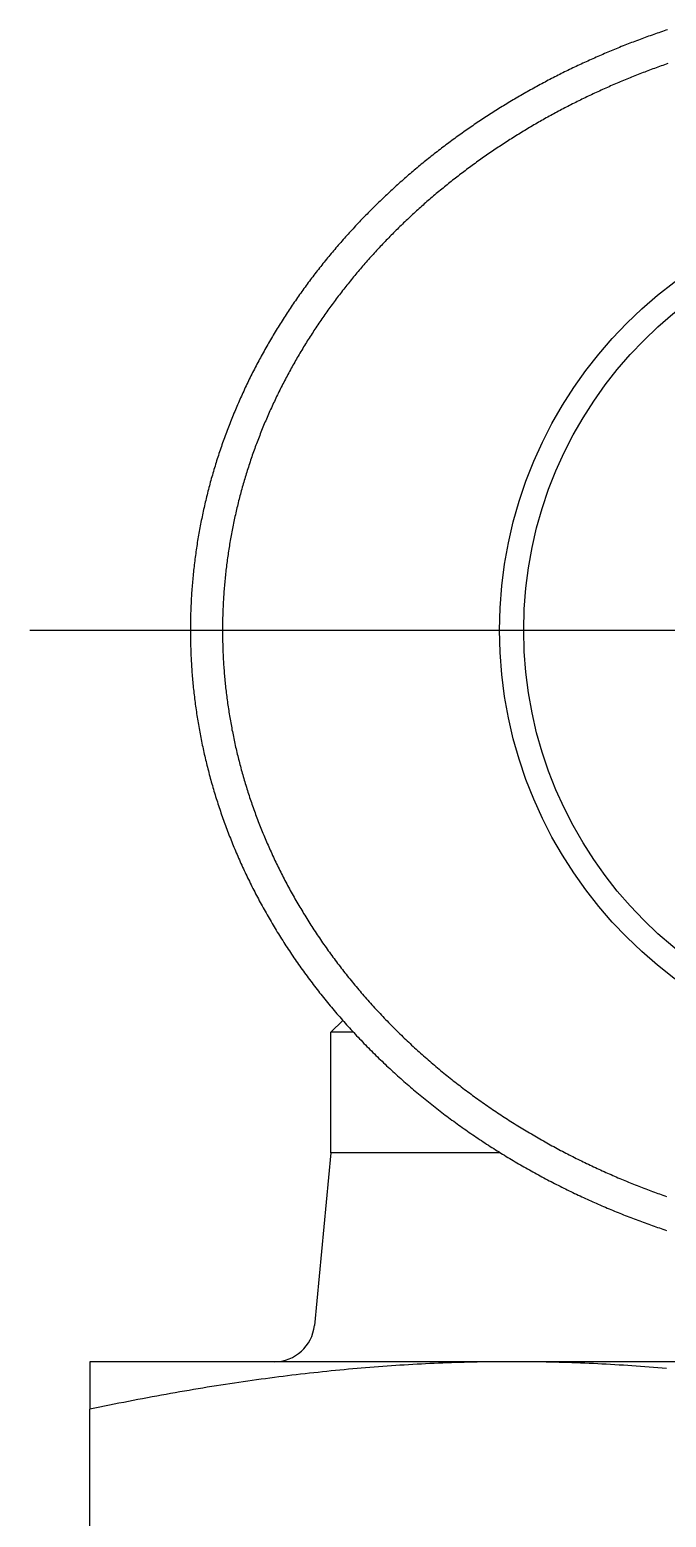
# Model space of a CAD drawing. Extents: x -15.1 to 71, y -18.2 to 60.5.
# Drawn here: x 48.48 to 56.4, y 39.27 to 57.77 of the extents above; entities that cross this region are included whole.
import ezdxf

# ---------------------------------------------------------------- set-up
doc = ezdxf.new("R2010")
doc.units = 0
doc.linetypes.add('CENTER', pattern=[50.8, 31.75, -6.35, 6.35, -6.35])
doc.layers.get('0').update_dxf_attribs({"linetype": 'CONTINUOUS'})
doc.layers.add('CENTER', color=1, linetype='CENTER')

msp = doc.modelspace()

# ---------------------------------------------------------------- linework, layer by layer
at = {"color": 7, "linetype": 'CONTINUOUS'}
for p, q in [((52.372527, 45.44666), (52.225867, 45.3)), ((52.505088, 45.3), (52.225867, 45.3)), ((52.225867, 43.8), (52.225867, 45.3)), ((52.225867, 43.8), (52.019342, 41.652144)), ((54.333476, 43.8), (52.225867, 43.8)), ((70.225867, 41.2), (49.225867, 41.2)), ((49.225867, 41.2), (49.225867, 40.608783)), ((49.225867, 15.591217), (49.225867, 40.608783))]:
    msp.add_line(p, q, dxfattribs=at)
at = {"color": 7}
for points in [[(56.4166, 57.7705, 0), (56.3951, 57.7633, 0), (56.3735, 57.7561, 0), (56.352, 57.7489, 0), (56.3306, 57.7416, 0), (56.3091, 57.7342, 0), (56.2876, 57.7268, 0), (56.2662, 57.7194, 0), (56.2448, 57.7119, 0), (56.2234, 57.7043, 0), (56.202, 57.6967, 0), (56.1806, 57.6891, 0), (56.1592, 57.6814, 0), (56.1379, 57.6736, 0), (56.1166, 57.6659, 0), (56.0952, 57.658, 0), (56.074, 57.6501, 0), (56.0527, 57.6422, 0), (56.0314, 57.6342, 0), (56.0102, 57.6262, 0), (55.9889, 57.6181, 0), (55.9677, 57.61, 0), (55.9465, 57.6018, 0), (55.9253, 57.5936, 0), (55.9042, 57.5853, 0), (55.883, 57.577, 0), (55.8619, 57.5686, 0), (55.8408, 57.5602, 0), (55.8197, 57.5517, 0), (55.7986, 57.5432, 0), (55.7776, 57.5346, 0), (55.7566, 57.526, 0), (55.7355, 57.5173, 0), (55.7145, 57.5086, 0), (55.6936, 57.4999, 0), (55.6726, 57.4911, 0), (55.6516, 57.4822, 0), (55.6307, 57.4733, 0), (55.6098, 57.4643, 0), (55.5889, 57.4553, 0), (55.5681, 57.4463, 0), (55.5472, 57.4372, 0), (55.5264, 57.428, 0), (55.5056, 57.4188, 0), (55.4848, 57.4096, 0), (55.464, 57.4003, 0), (55.4433, 57.3909, 0), (55.4225, 57.3815, 0), (55.4018, 57.3721, 0), (55.3811, 57.3626, 0), (55.3605, 57.3531, 0), (55.3398, 57.3435, 0), (55.3192, 57.3338, 0), (55.2986, 57.3242, 0), (55.278, 57.3144, 0), (55.2574, 57.3046, 0), (55.2369, 57.2948, 0), (55.2163, 57.2849, 0), (55.1958, 57.275, 0), (55.1754, 57.265, 0), (55.1549, 57.255, 0), (55.1345, 57.2449, 0), (55.114, 57.2348, 0), (55.0937, 57.2246, 0), (55.0733, 57.2144, 0), (55.0529, 57.2041, 0), (55.0326, 57.1938, 0), (55.0123, 57.1834, 0), (54.992, 57.173, 0), (54.9718, 57.1625, 0), (54.9515, 57.152, 0), (54.9313, 57.1414, 0), (54.9111, 57.1308, 0), (54.891, 57.1202, 0), (54.8708, 57.1095, 0), (54.8507, 57.0987, 0), (54.8306, 57.0879, 0), (54.8105, 57.077, 0), (54.7905, 57.0661, 0), (54.7704, 57.0552, 0), (54.7504, 57.0441, 0), (54.7305, 57.0331, 0), (54.7105, 57.022, 0), (54.6906, 57.0108, 0), (54.6707, 56.9996, 0), (54.6508, 56.9884, 0), (54.6309, 56.9771, 0), (54.6111, 56.9657, 0), (54.5913, 56.9543, 0), (54.5715, 56.9429, 0), (54.5518, 56.9314, 0), (54.5321, 56.9198, 0), (54.5124, 56.9083, 0), (54.4927, 56.8966, 0), (54.473, 56.8849, 0), (54.4534, 56.8732, 0), (54.4338, 56.8614, 0), (54.4143, 56.8496, 0), (54.3948, 56.8377, 0), (54.3752, 56.8258, 0), (54.3558, 56.8138, 0), (54.3363, 56.8017, 0), (54.3169, 56.7897, 0), (54.2975, 56.7776, 0), (54.2781, 56.7654, 0), (54.2588, 56.7532, 0), (54.2395, 56.7409, 0), (54.2202, 56.7286, 0), (54.201, 56.7162, 0), (54.1818, 56.7038, 0), (54.1626, 56.6913, 0), (54.1434, 56.6788, 0), (54.1243, 56.6663, 0), (54.1052, 56.6537, 0), (54.0861, 56.641, 0), (54.0671, 56.6283, 0), (54.0481, 56.6156, 0), (54.0291, 56.6028, 0), (54.0102, 56.59, 0), (53.9913, 56.5771, 0), (53.9724, 56.5641, 0), (53.9536, 56.5511, 0), (53.9347, 56.5381, 0), (53.916, 56.525, 0), (53.8972, 56.5119, 0), (53.8785, 56.4987, 0), (53.8598, 56.4855, 0), (53.8412, 56.4723, 0), (53.8225, 56.4589, 0), (53.8039, 56.4456, 0), (53.7854, 56.4322, 0), (53.7669, 56.4187, 0), (53.7484, 56.4052, 0), (53.7299, 56.3917, 0), (53.7115, 56.3781, 0), (53.6931, 56.3644, 0), (53.6748, 56.3507, 0), (53.6565, 56.337, 0), (53.6382, 56.3232, 0), (53.6199, 56.3094, 0), (53.6017, 56.2955, 0), (53.5835, 56.2816, 0), (53.5654, 56.2676, 0), (53.5473, 56.2536, 0), (53.5292, 56.2396, 0), (53.5112, 56.2254, 0), (53.4932, 56.2113, 0), (53.4752, 56.1971, 0), (53.4573, 56.1828, 0), (53.4394, 56.1685, 0), (53.4216, 56.1542, 0), (53.4038, 56.1398, 0), (53.386, 56.1254, 0), (53.3682, 56.1109, 0), (53.3505, 56.0964, 0), (53.3329, 56.0818, 0), (53.3152, 56.0672, 0), (53.2977, 56.0525, 0), (53.2801, 56.0378, 0), (53.2626, 56.0231, 0), (53.2451, 56.0083, 0), (53.2277, 55.9934, 0), (53.2103, 55.9785, 0), (53.1929, 55.9636, 0), (53.1756, 55.9486, 0), (53.1583, 55.9336, 0), (53.1411, 55.9185, 0), (53.1239, 55.9034, 0), (53.1067, 55.8882, 0), (53.0896, 55.873, 0), (53.0725, 55.8577, 0), (53.0555, 55.8424, 0), (53.0385, 55.8271, 0), (53.0215, 55.8117, 0), (53.0046, 55.7963, 0), (52.9877, 55.7808, 0), (52.9709, 55.7653, 0), (52.9541, 55.7497, 0), (52.9373, 55.7341, 0), (52.9206, 55.7184, 0), (52.9039, 55.7027, 0), (52.8873, 55.687, 0), (52.8707, 55.6712, 0), (52.8541, 55.6553, 0), (52.8376, 55.6394, 0), (52.8212, 55.6235, 0), (52.8048, 55.6075, 0), (52.7884, 55.5915, 0), (52.772, 55.5754, 0), (52.7557, 55.5593, 0), (52.7395, 55.5432, 0), (52.7233, 55.527, 0), (52.7071, 55.5107, 0), (52.691, 55.4945, 0), (52.6749, 55.4781, 0), (52.6589, 55.4618, 0), (52.6429, 55.4453, 0), (52.627, 55.4289, 0), (52.6111, 55.4124, 0), (52.5952, 55.3958, 0), (52.5794, 55.3792, 0), (52.5636, 55.3626, 0), (52.5479, 55.3459, 0), (52.5322, 55.3292, 0), (52.5166, 55.3124, 0), (52.501, 55.2956, 0), (52.4855, 55.2787, 0), (52.47, 55.2618, 0), (52.4545, 55.2449, 0), (52.4391, 55.2279, 0), (52.4238, 55.2109, 0), (52.4085, 55.1938, 0), (52.3932, 55.1767, 0), (52.378, 55.1595, 0), (52.3628, 55.1423, 0), (52.3477, 55.1251, 0), (52.3326, 55.1078, 0), (52.3176, 55.0904, 0), (52.3026, 55.0731, 0), (52.2877, 55.0556, 0), (52.2728, 55.0382, 0), (52.258, 55.0207, 0), (52.2432, 55.0031, 0), (52.2284, 54.9855, 0), (52.2137, 54.9679, 0), (52.1991, 54.9502, 0), (52.1845, 54.9325, 0), (52.17, 54.9147, 0), (52.1555, 54.8969, 0), (52.141, 54.8791, 0), (52.1266, 54.8612, 0), (52.1123, 54.8433, 0), (52.098, 54.8253, 0), (52.0837, 54.8072, 0), (52.0695, 54.7892, 0), (52.0553, 54.7711, 0), (52.0412, 54.7529, 0), (52.0272, 54.7347, 0), (52.0132, 54.7165, 0), (51.9992, 54.6982, 0), (51.9853, 54.6799, 0), (51.9715, 54.6615, 0), (51.9577, 54.6431, 0), (51.9439, 54.6246, 0), (51.9302, 54.6061, 0), (51.9166, 54.5876, 0), (51.903, 54.569, 0), (51.8894, 54.5504, 0), (51.876, 54.5318, 0), (51.8625, 54.513, 0), (51.8491, 54.4943, 0), (51.8358, 54.4755, 0), (51.8225, 54.4567, 0), (51.8093, 54.4378, 0), (51.7961, 54.4189, 0), (51.783, 54.4, 0), (51.7699, 54.381, 0), (51.7569, 54.3619, 0), (51.744, 54.3428, 0), (51.7311, 54.3237, 0), (51.7182, 54.3046, 0), (51.7054, 54.2854, 0), (51.6927, 54.2661, 0), (51.68, 54.2469, 0), (51.6674, 54.2275, 0), (51.6548, 54.2082, 0), (51.6423, 54.1888, 0), (51.6298, 54.1693, 0), (51.6174, 54.1499, 0), (51.6051, 54.1303, 0), (51.5928, 54.1108, 0), (51.5805, 54.0912, 0), (51.5683, 54.0715, 0), (51.5562, 54.0519, 0), (51.5441, 54.0321, 0), (51.5321, 54.0124, 0), (51.5202, 53.9926, 0), (51.5083, 53.9728, 0), (51.4965, 53.9529, 0), (51.4847, 53.933, 0), (51.473, 53.913, 0), (51.4613, 53.893, 0), (51.4497, 53.873, 0), (51.4382, 53.8529, 0), (51.4267, 53.8328, 0), (51.4152, 53.8127, 0), (51.4039, 53.7925, 0), (51.3926, 53.7723, 0), (51.3813, 53.752, 0), (51.3701, 53.7317, 0), (51.359, 53.7114, 0), (51.3479, 53.691, 0), (51.3369, 53.6706, 0), (51.326, 53.6501, 0), (51.3151, 53.6296, 0), (51.3043, 53.6091, 0), (51.2935, 53.5886, 0), (51.2828, 53.568, 0), (51.2722, 53.5473, 0), (51.2616, 53.5267, 0), (51.2511, 53.506, 0), (51.2407, 53.4852, 0), (51.2303, 53.4645, 0), (51.22, 53.4437, 0), (51.2097, 53.4228, 0), (51.1996, 53.4019, 0), (51.1894, 53.381, 0), (51.1794, 53.3601, 0), (51.1694, 53.3391, 0), (51.1594, 53.3181, 0), (51.1496, 53.2971, 0), (51.1398, 53.276, 0), (51.13, 53.2549, 0), (51.1204, 53.2338, 0), (51.1108, 53.2126, 0), (51.1012, 53.1914, 0), (51.0917, 53.1702, 0), (51.0823, 53.1489, 0), (51.073, 53.1276, 0), (51.0637, 53.1063, 0), (51.0545, 53.0849, 0), (51.0454, 53.0635, 0), (51.0363, 53.0421, 0), (51.0273, 53.0207, 0), (51.0184, 52.9992, 0), (51.0095, 52.9777, 0), (51.0007, 52.9562, 0), (50.9919, 52.9346, 0), (50.9833, 52.913, 0), (50.9747, 52.8914, 0), (50.9662, 52.8698, 0), (50.9577, 52.8481, 0), (50.9493, 52.8264, 0), (50.941, 52.8047, 0), (50.9327, 52.7829, 0), (50.9245, 52.7611, 0), (50.9164, 52.7393, 0), (50.9084, 52.7175, 0), (50.9004, 52.6956, 0), (50.8925, 52.6737, 0), (50.8846, 52.6518, 0), (50.8769, 52.6299, 0), (50.8692, 52.6079, 0), (50.8616, 52.5859, 0), (50.854, 52.5639, 0), (50.8465, 52.5419, 0), (50.8391, 52.5198, 0), (50.8318, 52.4977, 0), (50.8245, 52.4756, 0), (50.8173, 52.4535, 0), (50.8102, 52.4313, 0), (50.8031, 52.4091, 0), (50.7962, 52.3869, 0), (50.7893, 52.3647, 0), (50.7824, 52.3425, 0), (50.7757, 52.3202, 0), (50.769, 52.2979, 0), (50.7624, 52.2756, 0), (50.7558, 52.2533, 0), (50.7493, 52.2309, 0), (50.743, 52.2085, 0), (50.7366, 52.1861, 0), (50.7304, 52.1637, 0), (50.7242, 52.1413, 0), (50.7181, 52.1188, 0), (50.7121, 52.0964, 0), (50.7061, 52.0739, 0), (50.7003, 52.0514, 0), (50.6945, 52.0288, 0), (50.6887, 52.0063, 0), (50.6831, 51.9837, 0), (50.6775, 51.9611, 0), (50.672, 51.9385, 0), (50.6666, 51.9159, 0), (50.6612, 51.8933, 0), (50.6559, 51.8707, 0), (50.6507, 51.848, 0), (50.6456, 51.8253, 0), (50.6405, 51.8026, 0), (50.6356, 51.7799, 0), (50.6307, 51.7572, 0), (50.6258, 51.7344, 0), (50.6211, 51.7117, 0), (50.6164, 51.6889, 0), (50.6118, 51.6661, 0), (50.6073, 51.6433, 0), (50.6028, 51.6205, 0), (50.5984, 51.5977, 0), (50.5941, 51.5748, 0), (50.5899, 51.552, 0), (50.5858, 51.5291, 0), (50.5817, 51.5062, 0), (50.5777, 51.4833, 0), (50.5738, 51.4604, 0), (50.5699, 51.4375, 0), (50.5661, 51.4146, 0), (50.5624, 51.3917, 0), (50.5588, 51.3687, 0), (50.5553, 51.3458, 0), (50.5518, 51.3228, 0), (50.5484, 51.2998, 0), (50.5451, 51.2768, 0), (50.5419, 51.2538, 0), (50.5387, 51.2308, 0), (50.5356, 51.2078, 0), (50.5326, 51.1848, 0), (50.5297, 51.1617, 0), (50.5269, 51.1387, 0), (50.5241, 51.1157, 0), (50.5214, 51.0926, 0), (50.5188, 51.0695, 0), (50.5162, 51.0465, 0), (50.5138, 51.0234, 0), (50.5114, 51.0003, 0), (50.5091, 50.9772, 0), (50.5068, 50.9541, 0), (50.5047, 50.931, 0), (50.5026, 50.9079, 0), (50.5006, 50.8848, 0), (50.4987, 50.8617, 0), (50.4969, 50.8386, 0), (50.4951, 50.8154, 0), (50.4934, 50.7923, 0), (50.4918, 50.7692, 0), (50.4903, 50.746, 0), (50.4888, 50.7229, 0), (50.4874, 50.6997, 0), (50.4861, 50.6766, 0), (50.4849, 50.6534, 0), (50.4838, 50.6303, 0), (50.4827, 50.6071, 0), (50.4817, 50.584, 0), (50.4808, 50.5608, 0), (50.4799, 50.5376, 0), (50.4792, 50.5145, 0), (50.4785, 50.4913, 0), (50.4779, 50.4681, 0), (50.4774, 50.445, 0), (50.4769, 50.4218, 0), (50.4766, 50.3986, 0), (50.4763, 50.3754, 0), (50.4761, 50.3523, 0), (50.4759, 50.3291, 0), (50.4759, 50.3059, 0), (50.4759, 50.2827, 0), (50.476, 50.2596, 0), (50.4762, 50.2364, 0), (50.4764, 50.2132, 0), (50.4767, 50.19, 0), (50.4771, 50.1668, 0), (50.4776, 50.1436, 0), (50.4782, 50.1205, 0), (50.4788, 50.0973, 0), (50.4796, 50.0741, 0), (50.4803, 50.0509, 0), (50.4812, 50.0277, 0), (50.4822, 50.0046, 0), (50.4832, 49.9814, 0), (50.4843, 49.9582, 0), (50.4855, 49.935, 0), (50.4868, 49.9118, 0), (50.4881, 49.8887, 0), (50.4895, 49.8655, 0), (50.491, 49.8423, 0), (50.4926, 49.8192, 0), (50.4942, 49.796, 0), (50.496, 49.7728, 0), (50.4978, 49.7497, 0), (50.4997, 49.7265, 0), (50.5016, 49.7034, 0), (50.5037, 49.6802, 0), (50.5058, 49.6571, 0), (50.508, 49.6339, 0), (50.5103, 49.6108, 0), (50.5126, 49.5876, 0), (50.515, 49.5645, 0), (50.5176, 49.5413, 0), (50.5201, 49.5182, 0), (50.5228, 49.4951, 0), (50.5255, 49.472, 0), (50.5284, 49.4488, 0), (50.5313, 49.4257, 0), (50.5342, 49.4026, 0), (50.5373, 49.3795, 0), (50.5404, 49.3564, 0), (50.5436, 49.3333, 0), (50.5469, 49.3102, 0), (50.5503, 49.2871, 0), (50.5538, 49.264, 0), (50.5573, 49.2409, 0), (50.5609, 49.2179, 0), (50.5646, 49.1948, 0), (50.5683, 49.1717, 0), (50.5722, 49.1486, 0), (50.5761, 49.1256, 0), (50.5801, 49.1025, 0), (50.5841, 49.0795, 0), (50.5883, 49.0564, 0), (50.5925, 49.0334, 0), (50.5968, 49.0104, 0), (50.6012, 48.9873, 0), (50.6057, 48.9643, 0), (50.6102, 48.9413, 0), (50.6149, 48.9183, 0), (50.6196, 48.8953, 0), (50.6243, 48.8723, 0), (50.6292, 48.8493, 0), (50.6341, 48.8263, 0), (50.6392, 48.8034, 0), (50.6443, 48.7804, 0), (50.6494, 48.7574, 0), (50.6547, 48.7345, 0), (50.66, 48.7115, 0), (50.6654, 48.6886, 0), (50.6709, 48.6657, 0), (50.6765, 48.6428, 0), (50.6822, 48.6198, 0), (50.6879, 48.5969, 0), (50.6937, 48.574, 0), (50.6996, 48.5511, 0), (50.7056, 48.5283, 0), (50.7116, 48.5054, 0), (50.7177, 48.4825, 0), (50.7239, 48.4597, 0), (50.7302, 48.4368, 0), (50.7366, 48.414, 0), (50.743, 48.3912, 0), (50.7495, 48.3684, 0), (50.7562, 48.3456, 0), (50.7628, 48.3228, 0), (50.7696, 48.3, 0), (50.7764, 48.2772, 0), (50.7834, 48.2544, 0), (50.7904, 48.2317, 0), (50.7974, 48.2089, 0), (50.8046, 48.1862, 0), (50.8118, 48.1635, 0), (50.8192, 48.1408, 0), (50.8266, 48.1181, 0), (50.834, 48.0954, 0), (50.8416, 48.0727, 0), (50.8492, 48.05, 0), (50.857, 48.0274, 0), (50.8648, 48.0047, 0), (50.8726, 47.9821, 0), (50.8806, 47.9595, 0), (50.8886, 47.9369, 0), (50.8968, 47.9143, 0), (50.905, 47.8917, 0), (50.9132, 47.8691, 0), (50.9216, 47.8466, 0), (50.93, 47.824, 0), (50.9386, 47.8015, 0), (50.9472, 47.779, 0), (50.9558, 47.7565, 0), (50.9646, 47.734, 0), (50.9734, 47.7115, 0), (50.9824, 47.6891, 0), (50.9914, 47.6666, 0), (51.0005, 47.6442, 0), (51.0096, 47.6218, 0), (51.0189, 47.5994, 0), (51.0282, 47.577, 0), (51.0376, 47.5546, 0), (51.0471, 47.5322, 0), (51.0567, 47.5099, 0), (51.0663, 47.4876, 0), (51.076, 47.4653, 0), (51.0858, 47.443, 0), (51.0957, 47.4207, 0), (51.1057, 47.3985, 0), (51.1158, 47.3762, 0), (51.1259, 47.354, 0), (51.1361, 47.3318, 0), (51.1464, 47.3096, 0), (51.1568, 47.2874, 0), (51.1672, 47.2653, 0), (51.1778, 47.2432, 0), (51.1884, 47.221, 0), (51.1991, 47.1989, 0), (51.2099, 47.1769, 0), (51.2207, 47.1548, 0), (51.2317, 47.1328, 0), (51.2427, 47.1107, 0), (51.2538, 47.0887, 0), (51.265, 47.0667, 0), (51.2763, 47.0448, 0), (51.2876, 47.0228, 0), (51.299, 47.0009, 0), (51.3105, 46.979, 0), (51.3221, 46.9571, 0), (51.3338, 46.9353, 0), (51.3456, 46.9134, 0), (51.3574, 46.8916, 0), (51.3693, 46.8698, 0), (51.3813, 46.848, 0), (51.3934, 46.8263, 0), (51.4056, 46.8045, 0), (51.4178, 46.7828, 0), (51.4301, 46.7611, 0), (51.4425, 46.7394, 0), (51.455, 46.7178, 0), (51.4676, 46.6962, 0), (51.4802, 46.6746, 0), (51.493, 46.653, 0), (51.5058, 46.6314, 0), (51.5187, 46.6099, 0), (51.5317, 46.5883, 0), (51.5448, 46.5668, 0), (51.5579, 46.5454, 0), (51.5712, 46.5239, 0), (51.5845, 46.5025, 0), (51.5979, 46.4811, 0), (51.6114, 46.4597, 0), (51.6249, 46.4384, 0), (51.6386, 46.417, 0), (51.6523, 46.3957, 0), (51.6661, 46.3745, 0), (51.68, 46.3532, 0), (51.694, 46.332, 0), (51.708, 46.3108, 0), (51.7222, 46.2896, 0), (51.7364, 46.2685, 0), (51.7507, 46.2474, 0), (51.765, 46.2263, 0), (51.7795, 46.2053, 0), (51.794, 46.1843, 0), (51.8086, 46.1633, 0), (51.8233, 46.1423, 0), (51.8381, 46.1214, 0), (51.8529, 46.1005, 0), (51.8679, 46.0796, 0), (51.8829, 46.0588, 0), (51.898, 46.038, 0), (51.9131, 46.0172, 0), (51.9284, 45.9965, 0), (51.9437, 45.9758, 0), (51.9591, 45.9551, 0), (51.9746, 45.9345, 0), (51.9901, 45.9139, 0), (52.0058, 45.8933, 0), (52.0215, 45.8728, 0), (52.0373, 45.8523, 0), (52.0531, 45.8318, 0), (52.0691, 45.8114, 0), (52.0851, 45.791, 0), (52.1012, 45.7707, 0), (52.1174, 45.7504, 0), (52.1336, 45.7301, 0), (52.15, 45.7099, 0), (52.1664, 45.6897, 0), (52.1829, 45.6695, 0), (52.1994, 45.6494, 0), (52.216, 45.6294, 0), (52.2327, 45.6093, 0), (52.2495, 45.5893, 0), (52.2664, 45.5694, 0), (52.2833, 45.5495, 0), (52.3003, 45.5296, 0), (52.3174, 45.5098, 0), (52.3346, 45.49, 0), (52.3518, 45.4702, 0), (52.3691, 45.4506, 0), (52.3865, 45.4309, 0), (52.4039, 45.4113, 0), (52.4214, 45.3918, 0), (52.439, 45.3722, 0), (52.4567, 45.3528, 0), (52.4744, 45.3334, 0), (52.4922, 45.314, 0), (52.5101, 45.2947, 0), (52.528, 45.2754, 0), (52.546, 45.2562, 0), (52.5641, 45.2371, 0), (52.5822, 45.2179, 0), (52.6004, 45.1989, 0), (52.6187, 45.1799, 0), (52.637, 45.1609, 0), (52.6554, 45.142, 0), (52.6739, 45.1231, 0), (52.6924, 45.1043, 0), (52.711, 45.0856, 0), (52.7296, 45.0668, 0), (52.7483, 45.0482, 0), (52.7671, 45.0296, 0), (52.786, 45.0111, 0), (52.8049, 44.9926, 0), (52.8238, 44.9741, 0), (52.8428, 44.9557, 0), (52.8619, 44.9374, 0), (52.8811, 44.9191, 0), (52.9003, 44.9009, 0), (52.9195, 44.8828, 0), (52.9389, 44.8647, 0), (52.9582, 44.8466, 0), (52.9777, 44.8286, 0), (52.9972, 44.8107, 0), (53.0167, 44.7928, 0), (53.0363, 44.775, 0), (53.056, 44.7573, 0), (53.0757, 44.7396, 0), (53.0954, 44.7219, 0), (53.1153, 44.7043, 0), (53.1351, 44.6868, 0), (53.1551, 44.6694, 0), (53.1751, 44.652, 0), (53.1951, 44.6346, 0), (53.2152, 44.6173, 0), (53.2353, 44.6001, 0), (53.2555, 44.583, 0), (53.2757, 44.5659, 0), (53.296, 44.5489, 0), (53.3164, 44.5319, 0), (53.3368, 44.515, 0), (53.3572, 44.4982, 0), (53.3777, 44.4814, 0), (53.3982, 44.4647, 0), (53.4188, 44.448, 0), (53.4394, 44.4315, 0), (53.4601, 44.4149, 0), (53.4808, 44.3985, 0), (53.5016, 44.3821, 0), (53.5224, 44.3658, 0), (53.5432, 44.3495, 0), (53.5641, 44.3334, 0), (53.5851, 44.3172, 0), (53.606, 44.3012, 0), (53.6271, 44.2852, 0), (53.6481, 44.2693, 0), (53.6692, 44.2534, 0), (53.6904, 44.2377, 0), (53.7115, 44.2219, 0), (53.7328, 44.2063, 0), (53.754, 44.1907, 0), (53.7753, 44.1752, 0), (53.7966, 44.1598, 0), (53.818, 44.1444, 0), (53.8394, 44.1291, 0), (53.8608, 44.1138, 0), (53.8823, 44.0986, 0), (53.9038, 44.0835, 0), (53.9254, 44.0685, 0), (53.9469, 44.0535, 0), (53.9686, 44.0386, 0), (53.9902, 44.0238, 0), (54.0119, 44.009, 0), (54.0336, 43.9943, 0), (54.0553, 43.9797, 0), (54.0771, 43.9651, 0), (54.0989, 43.9506, 0), (54.1207, 43.9362, 0), (54.1425, 43.9219, 0), (54.1644, 43.9076, 0), (54.1863, 43.8934, 0), (54.2082, 43.8792, 0), (54.2302, 43.8652, 0), (54.2522, 43.8512, 0), (54.2742, 43.8372, 0), (54.2962, 43.8234, 0), (54.3183, 43.8096, 0), (54.3403, 43.7958, 0), (54.3624, 43.7822, 0), (54.3846, 43.7686, 0), (54.4067, 43.7551, 0), (54.4289, 43.7417, 0), (54.4511, 43.7283, 0), (54.4733, 43.715, 0), (54.4955, 43.7018, 0), (54.5177, 43.6886, 0), (54.54, 43.6755, 0), (54.5623, 43.6625, 0), (54.5846, 43.6496, 0), (54.6069, 43.6367, 0), (54.6292, 43.6239, 0), (54.6516, 43.6112, 0), (54.6739, 43.5985, 0), (54.6963, 43.5859, 0), (54.7187, 43.5734, 0), (54.7411, 43.561, 0), (54.7635, 43.5486, 0), (54.786, 43.5363, 0), (54.8084, 43.5241, 0), (54.8309, 43.512, 0), (54.8533, 43.4999, 0), (54.8758, 43.4879, 0), (54.8983, 43.476, 0), (54.9207, 43.4641, 0), (54.9432, 43.4523, 0), (54.9657, 43.4406, 0), (54.9882, 43.429, 0), (55.0108, 43.4174, 0), (55.0333, 43.4059, 0), (55.0558, 43.3945, 0), (55.0783, 43.3831, 0), (55.1009, 43.3718, 0), (55.1234, 43.3606, 0), (55.146, 43.3494, 0), (55.1685, 43.3384, 0), (55.1911, 43.3274, 0), (55.2136, 43.3164, 0), (55.2362, 43.3056, 0), (55.2588, 43.2948, 0), (55.2813, 43.284, 0), (55.3039, 43.2734, 0), (55.3265, 43.2628, 0), (55.3491, 43.2523, 0), (55.3716, 43.2418, 0), (55.3942, 43.2314, 0), (55.4168, 43.2211, 0), (55.4394, 43.2109, 0), (55.4619, 43.2007, 0), (55.4845, 43.1906, 0), (55.5071, 43.1806, 0), (55.5296, 43.1706, 0), (55.5522, 43.1607, 0), (55.5748, 43.1509, 0), (55.5973, 43.1411, 0), (55.6199, 43.1314, 0), (55.6424, 43.1218, 0), (55.665, 43.1122, 0), (55.6875, 43.1027, 0), (55.71, 43.0933, 0), (55.7326, 43.0839, 0), (55.7551, 43.0746, 0), (55.7776, 43.0654, 0), (55.8001, 43.0563, 0), (55.8226, 43.0472, 0), (55.8451, 43.0381, 0), (55.8676, 43.0292, 0), (55.8901, 43.0203, 0), (55.9125, 43.0115, 0), (55.935, 43.0027, 0), (55.9575, 42.994, 0), (55.9799, 42.9854, 0), (56.0023, 42.9768, 0), (56.0247, 42.9683, 0), (56.0472, 42.9599, 0), (56.0696, 42.9515, 0), (56.0919, 42.9432, 0), (56.1143, 42.935, 0), (56.1367, 42.9268, 0), (56.159, 42.9187, 0), (56.1813, 42.9106, 0), (56.2037, 42.9027, 0), (56.226, 42.8948, 0), (56.2483, 42.8869, 0), (56.2705, 42.8791, 0), (56.2928, 42.8714, 0), (56.315, 42.8637, 0), (56.3373, 42.8562, 0), (56.3595, 42.8486, 0), (56.3817, 42.8412, 0), (56.4039, 42.8338, 0)], [(56.4185, 57.3488, 0), (56.3979, 57.3417, 0), (56.3773, 57.3345, 0), (56.3568, 57.3272, 0), (56.3362, 57.3199, 0), (56.3157, 57.3126, 0), (56.2952, 57.3052, 0), (56.2747, 57.2978, 0), (56.2542, 57.2903, 0), (56.2337, 57.2828, 0), (56.2133, 57.2752, 0), (56.1929, 57.2676, 0), (56.1724, 57.2599, 0), (56.152, 57.2522, 0), (56.1317, 57.2444, 0), (56.1113, 57.2366, 0), (56.0909, 57.2288, 0), (56.0706, 57.2209, 0), (56.0503, 57.2129, 0), (56.03, 57.2049, 0), (56.0097, 57.1969, 0), (55.9895, 57.1888, 0), (55.9692, 57.1807, 0), (55.949, 57.1725, 0), (55.9288, 57.1643, 0), (55.9086, 57.156, 0), (55.8884, 57.1477, 0), (55.8682, 57.1393, 0), (55.8481, 57.1309, 0), (55.828, 57.1225, 0), (55.8079, 57.114, 0), (55.7878, 57.1054, 0), (55.7677, 57.0968, 0), (55.7477, 57.0882, 0), (55.7277, 57.0795, 0), (55.7077, 57.0708, 0), (55.6877, 57.062, 0), (55.6677, 57.0532, 0), (55.6478, 57.0443, 0), (55.6278, 57.0354, 0), (55.6079, 57.0264, 0), (55.588, 57.0174, 0), (55.5682, 57.0083, 0), (55.5483, 56.9992, 0), (55.5285, 56.9901, 0), (55.5087, 56.9809, 0), (55.4889, 56.9716, 0), (55.4691, 56.9623, 0), (55.4494, 56.953, 0), (55.4297, 56.9436, 0), (55.41, 56.9342, 0), (55.3903, 56.9247, 0), (55.3706, 56.9152, 0), (55.351, 56.9056, 0), (55.3314, 56.896, 0), (55.3118, 56.8864, 0), (55.2922, 56.8766, 0), (55.2726, 56.8669, 0), (55.2531, 56.8571, 0), (55.2336, 56.8472, 0), (55.2141, 56.8373, 0), (55.1947, 56.8274, 0), (55.1752, 56.8174, 0), (55.1558, 56.8074, 0), (55.1364, 56.7973, 0), (55.117, 56.7872, 0), (55.0977, 56.777, 0), (55.0783, 56.7668, 0), (55.059, 56.7565, 0), (55.0398, 56.7462, 0), (55.0205, 56.7358, 0), (55.0013, 56.7254, 0), (54.982, 56.715, 0), (54.9629, 56.7045, 0), (54.9437, 56.6939, 0), (54.9246, 56.6833, 0), (54.9054, 56.6727, 0), (54.8863, 56.662, 0), (54.8673, 56.6513, 0), (54.8482, 56.6405, 0), (54.8292, 56.6297, 0), (54.8102, 56.6188, 0), (54.7913, 56.6079, 0), (54.7723, 56.5969, 0), (54.7534, 56.5859, 0), (54.7345, 56.5749, 0), (54.7157, 56.5638, 0), (54.6968, 56.5526, 0), (54.678, 56.5414, 0), (54.6592, 56.5302, 0), (54.6405, 56.5189, 0), (54.6217, 56.5076, 0), (54.603, 56.4962, 0), (54.5844, 56.4848, 0), (54.5657, 56.4733, 0), (54.5471, 56.4618, 0), (54.5285, 56.4502, 0), (54.51, 56.4386, 0), (54.4914, 56.427, 0), (54.4729, 56.4153, 0), (54.4544, 56.4035, 0), (54.436, 56.3918, 0), (54.4176, 56.3799, 0), (54.3992, 56.3681, 0), (54.3808, 56.3561, 0), (54.3625, 56.3442, 0), (54.3442, 56.3322, 0), (54.3259, 56.3201, 0), (54.3077, 56.308, 0), (54.2895, 56.2958, 0), (54.2713, 56.2837, 0), (54.2532, 56.2714, 0), (54.2351, 56.2591, 0), (54.217, 56.2468, 0), (54.1989, 56.2344, 0), (54.1809, 56.222, 0), (54.1629, 56.2096, 0), (54.1449, 56.1971, 0), (54.127, 56.1845, 0), (54.1091, 56.1719, 0), (54.0912, 56.1593, 0), (54.0734, 56.1466, 0), (54.0556, 56.1339, 0), (54.0378, 56.1211, 0), (54.0201, 56.1083, 0), (54.0024, 56.0954, 0), (53.9847, 56.0825, 0), (53.9671, 56.0696, 0), (53.9495, 56.0566, 0), (53.9319, 56.0435, 0), (53.9144, 56.0304, 0), (53.8969, 56.0173, 0), (53.8794, 56.0042, 0), (53.862, 55.9909, 0), (53.8446, 55.9777, 0), (53.8272, 55.9644, 0), (53.8099, 55.951, 0), (53.7926, 55.9376, 0), (53.7753, 55.9242, 0), (53.7581, 55.9107, 0), (53.7409, 55.8972, 0), (53.7237, 55.8836, 0), (53.7066, 55.87, 0), (53.6895, 55.8564, 0), (53.6725, 55.8427, 0), (53.6555, 55.829, 0), (53.6385, 55.8152, 0), (53.6216, 55.8014, 0), (53.6047, 55.7875, 0), (53.5878, 55.7736, 0), (53.571, 55.7596, 0), (53.5542, 55.7456, 0), (53.5374, 55.7316, 0), (53.5207, 55.7175, 0), (53.504, 55.7034, 0), (53.4874, 55.6892, 0), (53.4708, 55.675, 0), (53.4542, 55.6607, 0), (53.4377, 55.6464, 0), (53.4212, 55.6321, 0), (53.4048, 55.6177, 0), (53.3883, 55.6033, 0), (53.372, 55.5888, 0), (53.3556, 55.5743, 0), (53.3393, 55.5598, 0), (53.3231, 55.5452, 0), (53.3069, 55.5305, 0), (53.2907, 55.5158, 0), (53.2746, 55.5011, 0), (53.2585, 55.4864, 0), (53.2424, 55.4715, 0), (53.2264, 55.4567, 0), (53.2104, 55.4418, 0), (53.1945, 55.4269, 0), (53.1786, 55.4119, 0), (53.1627, 55.3969, 0), (53.1469, 55.3818, 0), (53.1311, 55.3667, 0), (53.1154, 55.3516, 0), (53.0997, 55.3364, 0), (53.0841, 55.3212, 0), (53.0684, 55.3059, 0), (53.0529, 55.2906, 0), (53.0374, 55.2753, 0), (53.0219, 55.2599, 0), (53.0064, 55.2444, 0), (52.991, 55.229, 0), (52.9757, 55.2134, 0), (52.9604, 55.1979, 0), (52.9451, 55.1823, 0), (52.9299, 55.1667, 0), (52.9147, 55.151, 0), (52.8995, 55.1353, 0), (52.8844, 55.1195, 0), (52.8694, 55.1037, 0), (52.8544, 55.0879, 0), (52.8394, 55.072, 0), (52.8245, 55.056, 0), (52.8096, 55.0401, 0), (52.7947, 55.0241, 0), (52.78, 55.008, 0), (52.7652, 54.9919, 0), (52.7505, 54.9758, 0), (52.7358, 54.9596, 0), (52.7212, 54.9434, 0), (52.7067, 54.9272, 0), (52.6921, 54.9109, 0), (52.6777, 54.8946, 0), (52.6632, 54.8782, 0), (52.6488, 54.8618, 0), (52.6345, 54.8453, 0), (52.6202, 54.8289, 0), (52.6059, 54.8123, 0), (52.5917, 54.7958, 0), (52.5776, 54.7791, 0), (52.5635, 54.7625, 0), (52.5494, 54.7458, 0), (52.5354, 54.7291, 0), (52.5214, 54.7123, 0), (52.5075, 54.6955, 0), (52.4936, 54.6786, 0), (52.4798, 54.6618, 0), (52.466, 54.6448, 0), (52.4523, 54.6279, 0), (52.4386, 54.6108, 0), (52.4249, 54.5938, 0), (52.4114, 54.5767, 0), (52.3978, 54.5596, 0), (52.3843, 54.5424, 0), (52.3709, 54.5252, 0), (52.3575, 54.5079, 0), (52.3441, 54.4907, 0), (52.3308, 54.4733, 0), (52.3175, 54.456, 0), (52.3043, 54.4386, 0), (52.2912, 54.4211, 0), (52.2781, 54.4036, 0), (52.265, 54.3861, 0), (52.252, 54.3685, 0), (52.239, 54.3509, 0), (52.2261, 54.3333, 0), (52.2133, 54.3156, 0), (52.2005, 54.2979, 0), (52.1877, 54.2801, 0), (52.175, 54.2623, 0), (52.1623, 54.2445, 0), (52.1497, 54.2266, 0), (52.1372, 54.2087, 0), (52.1247, 54.1908, 0), (52.1122, 54.1728, 0), (52.0998, 54.1547, 0), (52.0875, 54.1367, 0), (52.0752, 54.1186, 0), (52.0629, 54.1004, 0), (52.0507, 54.0823, 0), (52.0386, 54.064, 0), (52.0265, 54.0458, 0), (52.0145, 54.0275, 0), (52.0025, 54.0092, 0), (51.9906, 53.9908, 0), (51.9787, 53.9724, 0), (51.9669, 53.954, 0), (51.9551, 53.9355, 0), (51.9434, 53.917, 0), (51.9317, 53.8984, 0), (51.9201, 53.8799, 0), (51.9086, 53.8612, 0), (51.8971, 53.8426, 0), (51.8857, 53.8239, 0), (51.8743, 53.8052, 0), (51.8629, 53.7864, 0), (51.8517, 53.7676, 0), (51.8404, 53.7487, 0), (51.8293, 53.7299, 0), (51.8182, 53.711, 0), (51.8071, 53.692, 0), (51.7961, 53.673, 0), (51.7852, 53.654, 0), (51.7743, 53.635, 0), (51.7635, 53.6159, 0), (51.7527, 53.5968, 0), (51.742, 53.5776, 0), (51.7314, 53.5584, 0), (51.7208, 53.5392, 0), (51.7102, 53.5199, 0), (51.6997, 53.5006, 0), (51.6893, 53.4813, 0), (51.679, 53.4619, 0), (51.6687, 53.4425, 0), (51.6584, 53.4231, 0), (51.6482, 53.4036, 0), (51.6381, 53.3841, 0), (51.628, 53.3646, 0), (51.618, 53.345, 0), (51.6081, 53.3254, 0), (51.5982, 53.3058, 0), (51.5884, 53.2862, 0), (51.5786, 53.2665, 0), (51.5689, 53.2467, 0), (51.5593, 53.227, 0), (51.5497, 53.2072, 0), (51.5402, 53.1874, 0), (51.5307, 53.1676, 0), (51.5213, 53.1477, 0), (51.512, 53.1278, 0), (51.5027, 53.1078, 0), (51.4935, 53.0879, 0), (51.4843, 53.0679, 0), (51.4753, 53.0479, 0), (51.4662, 53.0278, 0), (51.4573, 53.0077, 0), (51.4484, 52.9876, 0), (51.4395, 52.9675, 0), (51.4308, 52.9473, 0), (51.4221, 52.9271, 0), (51.4134, 52.9069, 0), (51.4048, 52.8867, 0), (51.3963, 52.8664, 0), (51.3879, 52.8461, 0), (51.3795, 52.8257, 0), (51.3712, 52.8054, 0), (51.3629, 52.785, 0), (51.3547, 52.7646, 0), (51.3466, 52.7442, 0), (51.3385, 52.7237, 0), (51.3305, 52.7032, 0), (51.3226, 52.6827, 0), (51.3147, 52.6622, 0), (51.3069, 52.6416, 0), (51.2992, 52.6211, 0), (51.2915, 52.6005, 0), (51.2839, 52.5798, 0), (51.2764, 52.5592, 0), (51.2689, 52.5385, 0), (51.2615, 52.5178, 0), (51.2542, 52.4971, 0), (51.2469, 52.4763, 0), (51.2397, 52.4556, 0), (51.2326, 52.4348, 0), (51.2255, 52.4139, 0), (51.2185, 52.3931, 0), (51.2116, 52.3723, 0), (51.2047, 52.3514, 0), (51.1979, 52.3305, 0), (51.1912, 52.3096, 0), (51.1845, 52.2886, 0), (51.178, 52.2677, 0), (51.1714, 52.2467, 0), (51.165, 52.2257, 0), (51.1586, 52.2046, 0), (51.1523, 52.1836, 0), (51.146, 52.1625, 0), (51.1399, 52.1415, 0), (51.1338, 52.1204, 0), (51.1277, 52.0992, 0), (51.1218, 52.0781, 0), (51.1159, 52.057, 0), (51.11, 52.0358, 0), (51.1043, 52.0146, 0), (51.0986, 51.9934, 0), (51.093, 51.9722, 0), (51.0874, 51.9509, 0), (51.082, 51.9297, 0), (51.0766, 51.9084, 0), (51.0712, 51.8871, 0), (51.066, 51.8658, 0), (51.0608, 51.8445, 0), (51.0557, 51.8231, 0), (51.0506, 51.8018, 0), (51.0456, 51.7804, 0), (51.0407, 51.7591, 0), (51.0359, 51.7377, 0), (51.0311, 51.7163, 0), (51.0264, 51.6948, 0), (51.0218, 51.6734, 0), (51.0172, 51.6519, 0), (51.0127, 51.6305, 0), (51.0083, 51.609, 0), (51.004, 51.5875, 0), (50.9997, 51.566, 0), (50.9955, 51.5445, 0), (50.9914, 51.523, 0), (50.9873, 51.5014, 0), (50.9833, 51.4799, 0), (50.9794, 51.4583, 0), (50.9756, 51.4368, 0), (50.9718, 51.4152, 0), (50.9681, 51.3936, 0), (50.9645, 51.372, 0), (50.9609, 51.3504, 0), (50.9575, 51.3287, 0), (50.954, 51.3071, 0), (50.9507, 51.2855, 0), (50.9474, 51.2638, 0), (50.9443, 51.2422, 0), (50.9411, 51.2205, 0), (50.9381, 51.1988, 0), (50.9351, 51.1771, 0), (50.9322, 51.1554, 0), (50.9294, 51.1337, 0), (50.9266, 51.112, 0), (50.9239, 51.0903, 0), (50.9213, 51.0686, 0), (50.9188, 51.0469, 0), (50.9163, 51.0251, 0), (50.9139, 51.0034, 0), (50.9116, 50.9816, 0), (50.9093, 50.9599, 0), (50.9072, 50.9381, 0), (50.9051, 50.9163, 0), (50.903, 50.8946, 0), (50.9011, 50.8728, 0), (50.8992, 50.851, 0), (50.8974, 50.8292, 0), (50.8956, 50.8074, 0), (50.894, 50.7856, 0), (50.8924, 50.7639, 0), (50.8909, 50.7421, 0), (50.8894, 50.7203, 0), (50.8881, 50.6984, 0), (50.8868, 50.6766, 0), (50.8855, 50.6548, 0), (50.8844, 50.633, 0), (50.8833, 50.6112, 0), (50.8823, 50.5894, 0), (50.8814, 50.5676, 0), (50.8805, 50.5457, 0), (50.8797, 50.5239, 0), (50.879, 50.5021, 0), (50.8784, 50.4803, 0), (50.8778, 50.4584, 0), (50.8773, 50.4366, 0), (50.8769, 50.4148, 0), (50.8765, 50.3929, 0), (50.8762, 50.3711, 0), (50.876, 50.3492, 0), (50.8759, 50.3274, 0), (50.8759, 50.3056, 0), (50.8759, 50.2837, 0), (50.876, 50.2619, 0), (50.8761, 50.24, 0), (50.8764, 50.2182, 0), (50.8767, 50.1964, 0), (50.8771, 50.1745, 0), (50.8775, 50.1527, 0), (50.8781, 50.1308, 0), (50.8787, 50.109, 0), (50.8793, 50.0872, 0), (50.8801, 50.0653, 0), (50.8809, 50.0435, 0), (50.8818, 50.0216, 0), (50.8828, 49.9998, 0), (50.8838, 49.978, 0), (50.8849, 49.9561, 0), (50.8861, 49.9343, 0), (50.8874, 49.9124, 0), (50.8887, 49.8906, 0), (50.8901, 49.8688, 0), (50.8916, 49.8469, 0), (50.8932, 49.8251, 0), (50.8948, 49.8033, 0), (50.8965, 49.7815, 0), (50.8983, 49.7596, 0), (50.9001, 49.7378, 0), (50.9021, 49.716, 0), (50.9041, 49.6942, 0), (50.9061, 49.6724, 0), (50.9083, 49.6506, 0), (50.9105, 49.6287, 0), (50.9128, 49.6069, 0), (50.9151, 49.5851, 0), (50.9176, 49.5633, 0), (50.9201, 49.5415, 0), (50.9227, 49.5197, 0), (50.9253, 49.498, 0), (50.9281, 49.4762, 0), (50.9309, 49.4544, 0), (50.9338, 49.4326, 0), (50.9367, 49.4108, 0), (50.9397, 49.389, 0), (50.9428, 49.3673, 0), (50.946, 49.3455, 0), (50.9493, 49.3237, 0), (50.9526, 49.302, 0), (50.956, 49.2802, 0), (50.9595, 49.2585, 0), (50.963, 49.2367, 0), (50.9666, 49.215, 0), (50.9703, 49.1932, 0), (50.9741, 49.1715, 0), (50.9779, 49.1498, 0), (50.9818, 49.128, 0), (50.9858, 49.1063, 0), (50.9899, 49.0846, 0), (50.994, 49.0629, 0), (50.9982, 49.0412, 0), (51.0025, 49.0195, 0), (51.0069, 48.9978, 0), (51.0113, 48.9761, 0), (51.0158, 48.9544, 0), (51.0204, 48.9327, 0), (51.0251, 48.911, 0), (51.0298, 48.8894, 0), (51.0346, 48.8677, 0), (51.0395, 48.8461, 0), (51.0445, 48.8244, 0), (51.0495, 48.8028, 0), (51.0546, 48.7811, 0), (51.0598, 48.7595, 0), (51.065, 48.7379, 0), (51.0704, 48.7163, 0), (51.0758, 48.6946, 0), (51.0812, 48.673, 0), (51.0868, 48.6514, 0), (51.0924, 48.6299, 0), (51.0981, 48.6083, 0), (51.1039, 48.5867, 0), (51.1098, 48.5651, 0), (51.1157, 48.5436, 0), (51.1217, 48.522, 0), (51.1278, 48.5005, 0), (51.134, 48.479, 0), (51.1402, 48.4574, 0), (51.1465, 48.4359, 0), (51.1529, 48.4144, 0), (51.1593, 48.3929, 0), (51.1659, 48.3714, 0), (51.1725, 48.3499, 0), (51.1792, 48.3285, 0), (51.1859, 48.307, 0), (51.1928, 48.2855, 0), (51.1997, 48.2641, 0), (51.2067, 48.2427, 0), (51.2137, 48.2212, 0), (51.2209, 48.1998, 0), (51.2281, 48.1784, 0), (51.2354, 48.157, 0), (51.2427, 48.1356, 0), (51.2502, 48.1142, 0), (51.2577, 48.0929, 0), (51.2653, 48.0715, 0), (51.273, 48.0502, 0), (51.2807, 48.0288, 0), (51.2885, 48.0075, 0), (51.2964, 47.9862, 0), (51.3044, 47.9649, 0), (51.3125, 47.9436, 0), (51.3206, 47.9223, 0), (51.3288, 47.9011, 0), (51.3371, 47.8798, 0), (51.3454, 47.8586, 0), (51.3539, 47.8374, 0), (51.3624, 47.8161, 0), (51.371, 47.7949, 0), (51.3796, 47.7737, 0), (51.3884, 47.7526, 0), (51.3972, 47.7314, 0), (51.4061, 47.7103, 0), (51.415, 47.6891, 0), (51.4241, 47.668, 0), (51.4332, 47.6469, 0), (51.4424, 47.6258, 0), (51.4517, 47.6047, 0), (51.461, 47.5837, 0), (51.4705, 47.5626, 0), (51.48, 47.5416, 0), (51.4896, 47.5206, 0), (51.4992, 47.4995, 0), (51.509, 47.4786, 0), (51.5188, 47.4576, 0), (51.5287, 47.4366, 0), (51.5386, 47.4157, 0), (51.5487, 47.3948, 0), (51.5588, 47.3738, 0), (51.569, 47.3529, 0), (51.5793, 47.3321, 0), (51.5897, 47.3112, 0), (51.6001, 47.2904, 0), (51.6106, 47.2695, 0), (51.6212, 47.2487, 0), (51.6319, 47.2279, 0), (51.6426, 47.2072, 0), (51.6534, 47.1864, 0), (51.6643, 47.1657, 0), (51.6753, 47.1449, 0), (51.6864, 47.1242, 0), (51.6975, 47.1035, 0), (51.7087, 47.0829, 0), (51.72, 47.0622, 0), (51.7313, 47.0416, 0), (51.7428, 47.021, 0), (51.7543, 47.0004, 0), (51.7659, 46.9798, 0), (51.7776, 46.9593, 0), (51.7893, 46.9387, 0), (51.8012, 46.9182, 0), (51.8131, 46.8977, 0), (51.8251, 46.8773, 0), (51.8372, 46.8568, 0), (51.8493, 46.8364, 0), (51.8615, 46.8159, 0), (51.8739, 46.7955, 0), (51.8862, 46.7752, 0), (51.8987, 46.7548, 0), (51.9113, 46.7345, 0), (51.9239, 46.7142, 0), (51.9366, 46.6939, 0), (51.9494, 46.6736, 0), (51.9623, 46.6533, 0), (51.9752, 46.6331, 0), (51.9882, 46.6129, 0), (52.0013, 46.5927, 0), (52.0145, 46.5726, 0), (52.0277, 46.5524, 0), (52.0411, 46.5323, 0), (52.0545, 46.5123, 0), (52.068, 46.4922, 0), (52.0815, 46.4722, 0), (52.0952, 46.4522, 0), (52.1089, 46.4322, 0), (52.1227, 46.4122, 0), (52.1365, 46.3923, 0), (52.1505, 46.3724, 0), (52.1645, 46.3526, 0), (52.1786, 46.3327, 0), (52.1928, 46.3129, 0), (52.207, 46.2931, 0), (52.2214, 46.2734, 0), (52.2358, 46.2537, 0), (52.2502, 46.234, 0), (52.2648, 46.2143, 0), (52.2794, 46.1947, 0), (52.2941, 46.1751, 0), (52.3089, 46.1555, 0), (52.3238, 46.136, 0), (52.3387, 46.1165, 0), (52.3537, 46.097, 0), (52.3688, 46.0776, 0), (52.3839, 46.0582, 0), (52.3991, 46.0388, 0), (52.4144, 46.0195, 0), (52.4298, 46.0002, 0), (52.4453, 45.9809, 0), (52.4608, 45.9617, 0), (52.4764, 45.9425, 0), (52.4921, 45.9233, 0), (52.5078, 45.9042, 0), (52.5236, 45.8851, 0), (52.5395, 45.866, 0), (52.5555, 45.847, 0), (52.5715, 45.828, 0), (52.5876, 45.8091, 0), (52.6038, 45.7902, 0), (52.62, 45.7714, 0), (52.6363, 45.7525, 0), (52.6527, 45.7338, 0), (52.6692, 45.715, 0), (52.6857, 45.6963, 0), (52.7023, 45.6777, 0), (52.719, 45.6591, 0), (52.7357, 45.6405, 0), (52.7525, 45.622, 0), (52.7694, 45.6035, 0), (52.7864, 45.5851, 0), (52.8034, 45.5667, 0), (52.8204, 45.5484, 0), (52.8376, 45.5301, 0), (52.8548, 45.5118, 0), (52.872, 45.4936, 0), (52.8894, 45.4754, 0), (52.9068, 45.4573, 0), (52.9242, 45.4393, 0), (52.9418, 45.4213, 0), (52.9593, 45.4033, 0), (52.977, 45.3854, 0), (52.9947, 45.3675, 0), (53.0125, 45.3497, 0), (53.0303, 45.3319, 0), (53.0482, 45.3142, 0), (53.0661, 45.2965, 0), (53.0842, 45.2789, 0), (53.1022, 45.2613, 0), (53.1204, 45.2438, 0), (53.1386, 45.2263, 0), (53.1568, 45.2089, 0), (53.1751, 45.1916, 0), (53.1935, 45.1742, 0), (53.2119, 45.157, 0), (53.2304, 45.1398, 0), (53.2489, 45.1226, 0), (53.2675, 45.1055, 0), (53.2861, 45.0885, 0), (53.3048, 45.0715, 0), (53.3236, 45.0545, 0), (53.3424, 45.0377, 0), (53.3612, 45.0208, 0), (53.3801, 45.0041, 0), (53.3991, 44.9874, 0), (53.4181, 44.9707, 0), (53.4372, 44.9541, 0), (53.4563, 44.9376, 0), (53.4755, 44.9211, 0), (53.4947, 44.9046, 0), (53.514, 44.8883, 0), (53.5333, 44.872, 0), (53.5526, 44.8557, 0), (53.5721, 44.8395, 0), (53.5915, 44.8234, 0), (53.611, 44.8073, 0), (53.6306, 44.7913, 0), (53.6502, 44.7753, 0), (53.6698, 44.7594, 0), (53.6895, 44.7436, 0), (53.7093, 44.7278, 0), (53.7291, 44.7121, 0), (53.7489, 44.6965, 0), (53.7688, 44.6809, 0), (53.7887, 44.6654, 0), (53.8086, 44.6499, 0), (53.8287, 44.6345, 0), (53.8487, 44.6192, 0), (53.8688, 44.6039, 0), (53.8889, 44.5887, 0), (53.9091, 44.5736, 0), (53.9293, 44.5585, 0), (53.9495, 44.5435, 0), (53.9698, 44.5285, 0), (53.9901, 44.5136, 0), (54.0105, 44.4988, 0), (54.0308, 44.484, 0), (54.0513, 44.4693, 0), (54.0717, 44.4547, 0), (54.0922, 44.4401, 0), (54.1128, 44.4256, 0), (54.1333, 44.4111, 0), (54.1539, 44.3968, 0), (54.1746, 44.3824, 0), (54.1952, 44.3682, 0), (54.2159, 44.354, 0), (54.2366, 44.3399, 0), (54.2574, 44.3258, 0), (54.2782, 44.3118, 0), (54.299, 44.2979, 0), (54.3199, 44.284, 0), (54.3407, 44.2702, 0), (54.3616, 44.2565, 0), (54.3826, 44.2428, 0), (54.4035, 44.2292, 0), (54.4245, 44.2157, 0), (54.4455, 44.2022, 0), (54.4666, 44.1888, 0), (54.4876, 44.1755, 0), (54.5087, 44.1622, 0), (54.5298, 44.149, 0), (54.551, 44.1359, 0), (54.5721, 44.1228, 0), (54.5933, 44.1098, 0), (54.6145, 44.0969, 0), (54.6357, 44.084, 0), (54.657, 44.0712, 0), (54.6782, 44.0585, 0), (54.6995, 44.0458, 0), (54.7208, 44.0332, 0), (54.7421, 44.0207, 0), (54.7635, 44.0082, 0), (54.7848, 43.9958, 0), (54.8062, 43.9835, 0), (54.8276, 43.9713, 0), (54.849, 43.9591, 0), (54.8704, 43.947, 0), (54.8918, 43.9349, 0), (54.9133, 43.9229, 0), (54.9348, 43.911, 0), (54.9562, 43.8992, 0), (54.9777, 43.8874, 0), (54.9992, 43.8757, 0), (55.0207, 43.864, 0), (55.0423, 43.8525, 0), (55.0638, 43.841, 0), (55.0853, 43.8295, 0), (55.1069, 43.8182, 0), (55.1284, 43.8069, 0), (55.15, 43.7956, 0), (55.1716, 43.7845, 0), (55.1932, 43.7734, 0), (55.2148, 43.7624, 0), (55.2364, 43.7514, 0), (55.258, 43.7405, 0), (55.2796, 43.7297, 0), (55.3012, 43.7189, 0), (55.3228, 43.7082, 0), (55.3444, 43.6976, 0), (55.3661, 43.6871, 0), (55.3877, 43.6766, 0), (55.4093, 43.6662, 0), (55.431, 43.6558, 0), (55.4526, 43.6455, 0), (55.4743, 43.6353, 0), (55.4959, 43.6251, 0), (55.5176, 43.615, 0), (55.5392, 43.605, 0), (55.5609, 43.5951, 0), (55.5825, 43.5852, 0), (55.6042, 43.5753, 0), (55.6258, 43.5656, 0), (55.6475, 43.5559, 0), (55.6691, 43.5463, 0), (55.6908, 43.5367, 0), (55.7125, 43.5272, 0), (55.7341, 43.5178, 0), (55.7557, 43.5084, 0), (55.7774, 43.4991, 0), (55.799, 43.4898, 0), (55.8207, 43.4807, 0), (55.8423, 43.4716, 0), (55.8639, 43.4625, 0), (55.8855, 43.4535, 0), (55.9072, 43.4446, 0), (55.9288, 43.4357, 0), (55.9504, 43.427, 0), (55.972, 43.4182, 0), (55.9936, 43.4096, 0), (56.0152, 43.401, 0), (56.0367, 43.3924, 0), (56.0583, 43.3839, 0), (56.0799, 43.3755, 0), (56.1014, 43.3672, 0), (56.123, 43.3589, 0), (56.1445, 43.3507, 0), (56.166, 43.3425, 0), (56.1876, 43.3344, 0), (56.2091, 43.3264, 0), (56.2306, 43.3184, 0), (56.2521, 43.3105, 0), (56.2735, 43.3027, 0), (56.295, 43.2949, 0), (56.3164, 43.2871, 0), (56.3379, 43.2795, 0), (56.3593, 43.2719, 0), (56.3807, 43.2643, 0), (56.4021, 43.2569, 0)], [(54.4759, 41.2, 0), (54.422, 41.1999, 0), (54.3681, 41.1997, 0), (54.3143, 41.1994, 0), (54.2606, 41.1989, 0), (54.2069, 41.1983, 0), (54.1532, 41.1976, 0), (54.0996, 41.1967, 0), (54.046, 41.1957, 0), (53.9925, 41.1946, 0), (53.939, 41.1933, 0), (53.8855, 41.192, 0), (53.832, 41.1904, 0), (53.7786, 41.1888, 0), (53.7252, 41.187, 0), (53.6718, 41.1851, 0), (53.6184, 41.183, 0), (53.5651, 41.1809, 0), (53.5117, 41.1786, 0), (53.4584, 41.1761, 0), (53.405, 41.1736, 0), (53.3517, 41.1709, 0), (53.2984, 41.1681, 0), (53.245, 41.1651, 0), (53.1917, 41.1621, 0), (53.1383, 41.1589, 0), (53.085, 41.1556, 0), (53.0316, 41.1521, 0), (52.9782, 41.1485, 0), (52.9248, 41.1448, 0), (52.8714, 41.141, 0), (52.8179, 41.137, 0), (52.7645, 41.1329, 0), (52.7109, 41.1287, 0), (52.6574, 41.1243, 0), (52.6038, 41.1199, 0), (52.5502, 41.1152, 0), (52.4966, 41.1105, 0), (52.4429, 41.1057, 0), (52.3891, 41.1007, 0), (52.3354, 41.0955, 0), (52.2815, 41.0903, 0), (52.2276, 41.0849, 0), (52.1737, 41.0794, 0), (52.1197, 41.0738, 0), (52.0656, 41.068, 0), (52.0115, 41.0621, 0), (51.9573, 41.0561, 0), (51.9031, 41.05, 0), (51.8487, 41.0437, 0), (51.7943, 41.0373, 0), (51.7398, 41.0308, 0), (51.6853, 41.0241, 0), (51.6307, 41.0173, 0), (51.5759, 41.0104, 0), (51.5211, 41.0033, 0), (51.4662, 40.9961, 0), (51.4112, 40.9888, 0), (51.3561, 40.9813, 0), (51.301, 40.9738, 0), (51.2457, 40.966, 0), (51.1903, 40.9582, 0), (51.1348, 40.9502, 0), (51.0792, 40.9421, 0), (51.0235, 40.9338, 0), (50.9677, 40.9254, 0), (50.9117, 40.9169, 0), (50.8557, 40.9083, 0), (50.7995, 40.8995, 0), (50.7432, 40.8905, 0), (50.6867, 40.8815, 0), (50.6302, 40.8723, 0), (50.5735, 40.8629, 0), (50.5166, 40.8535, 0), (50.4597, 40.8438, 0), (50.4026, 40.8341, 0), (50.3453, 40.8242, 0), (50.2879, 40.8142, 0), (50.2303, 40.804, 0), (50.1726, 40.7937, 0), (50.1148, 40.7832, 0), (50.0567, 40.7726, 0), (49.9985, 40.7619, 0), (49.9402, 40.751, 0), (49.8817, 40.7399, 0), (49.823, 40.7288, 0), (49.7641, 40.7174, 0), (49.705, 40.706, 0), (49.6458, 40.6943, 0), (49.5864, 40.6826, 0), (49.5268, 40.6706, 0), (49.467, 40.6586, 0), (49.407, 40.6464, 0), (49.3468, 40.634, 0), (49.2865, 40.6215, 0), (49.2259, 40.6088, 0)], [(56.4015, 41.1152, 0), (56.3479, 41.1199, 0), (56.2943, 41.1243, 0), (56.2408, 41.1287, 0), (56.1873, 41.1329, 0), (56.1338, 41.137, 0), (56.0804, 41.141, 0), (56.0269, 41.1448, 0), (55.9735, 41.1485, 0), (55.9201, 41.1521, 0), (55.8668, 41.1556, 0), (55.8134, 41.1589, 0), (55.76, 41.1621, 0), (55.7067, 41.1651, 0), (55.6534, 41.1681, 0), (55.6, 41.1709, 0), (55.5467, 41.1736, 0), (55.4934, 41.1761, 0), (55.44, 41.1786, 0), (55.3867, 41.1809, 0), (55.3333, 41.183, 0), (55.2799, 41.1851, 0), (55.2266, 41.187, 0), (55.1731, 41.1888, 0), (55.1197, 41.1904, 0), (55.0663, 41.192, 0), (55.0128, 41.1933, 0), (54.9593, 41.1946, 0), (54.9057, 41.1957, 0), (54.8521, 41.1967, 0), (54.7985, 41.1976, 0), (54.7449, 41.1983, 0), (54.6912, 41.1989, 0), (54.6374, 41.1994, 0), (54.5836, 41.1997, 0), (54.5298, 41.1999, 0), (54.4759, 41.2, 0)]]:
    msp.add_polyline3d(points, dxfattribs=at)
at = {"color": 7, "linetype": 'CONTINUOUS'}
for radius in [5.4, 5.1]:
    msp.add_circle((59.725867, 50.3), radius, dxfattribs=at)
msp.add_arc((51.521637, 41.7), 0.5, 270, 354.5076754, dxfattribs=at)
at = {"layer": 'CENTER', "color": 1, "linetype": 'CENTER'}
msp.add_line((48.475862, 50.3), (70.975852, 50.3), dxfattribs=at)

doc.saveas('drawing.dxf')
